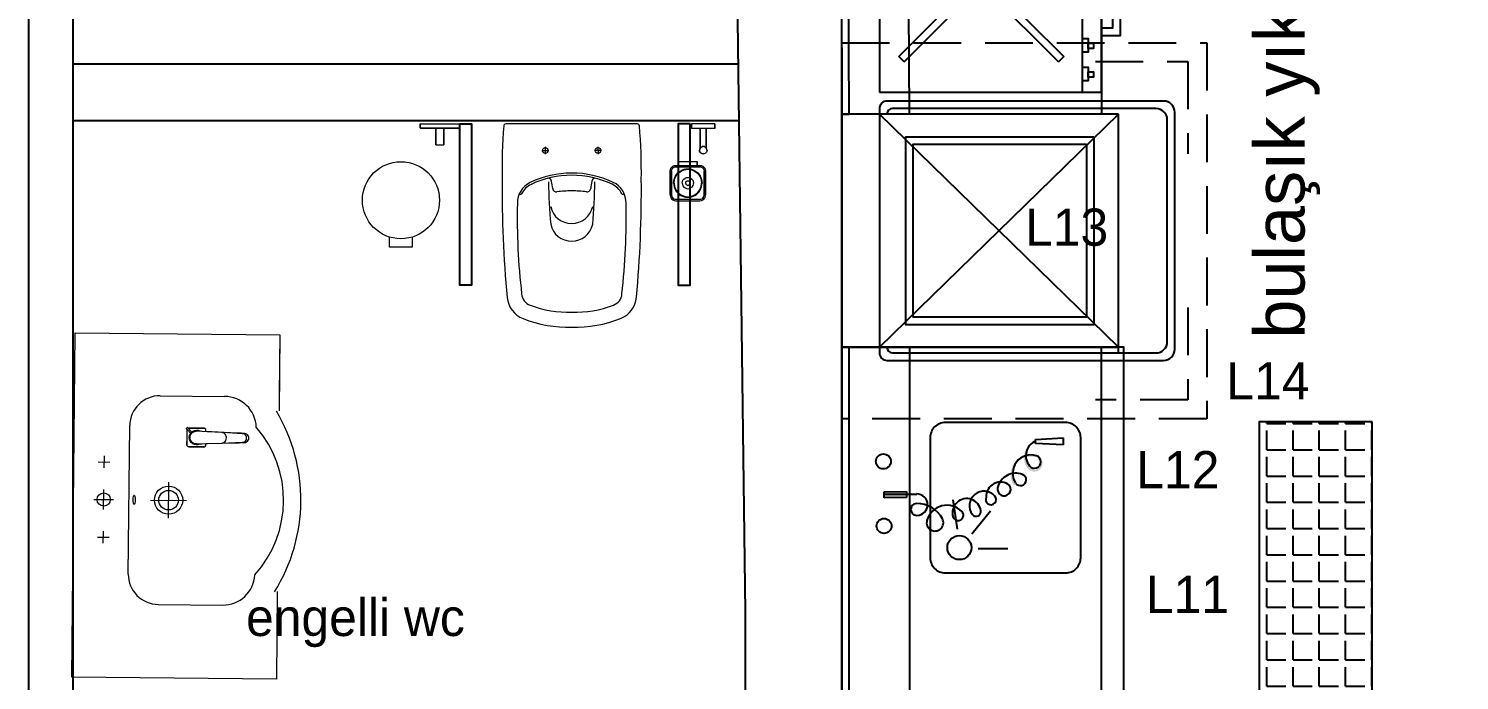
# Model space of a CAD drawing. Header units: millimetres. Extents: x -1066 to 22000, y -1118 to 1876.
# Drawn here: x 332 to 712.3, y 856.5 to 1029.9 of the extents above; entities that cross this region are included whole.
import ezdxf

# ---------------------------------------------------------------- set-up
doc = ezdxf.new("R2010")
doc.units = ezdxf.units.MM
doc.set_wipeout_variables(frame=1)
doc.linetypes.add('AM_DIN_G_W050', pattern=[13.75, 9.75, -1.5, 1, -1.5])
doc.linetypes.add('HIDDENX2', pattern=[19.05, 12.7, -6.35])
doc.layers.add('DUVAR', color=1, linetype='Continuous')
doc.layers.add('wipeout', color=254, linetype='Continuous', lineweight=9)
doc.layers.add('xxx_Auto_Tefris_Vitrifiye', color=8, linetype='Continuous', lineweight=13)
doc.styles.get("Standard").update_dxf_attribs({"font": 'arial.ttf'})
doc.styles.add('TAKSİM', font='GOTHIC.TTF', dxfattribs={"height": 20})

# ---------------------------------------------------------------- blocks, each defined once
blk = doc.blocks.new('klozet-01')
at = {"color": 251, "true_color": 0x636466}
blk.add_wipeout([(15356.79, -174366.78), (15356.75, -174401.83), (15356.89, -174402.18), (15357.24, -174402.33), (15360.43, -174402.74), (15371.54, -174402.8), (15387.24, -174402.54), (15402.9, -174401.49), (15406.31, -174400.17), (15408.53, -174397.27), (15410.34, -174390.9), (15410.84, -174384.3), (15410.34, -174377.71), (15408.53, -174371.34), (15406.31, -174368.43), (15402.9, -174367.12), (15387.24, -174366.06), (15371.54, -174365.8), (15360.42, -174365.8), (15357.27, -174366.28), (15356.93, -174366.43), (15356.79, -174366.78), (15356.75, -174401.83)], dxfattribs=at).dxf.layer = 'wipeout'
at = {"layer": 'xxx_Auto_Tefris_Vitrifiye'}
for p, q in [((15375.44, -174370.32), (15375.5, -174370.66)), ((15375.44, -174398.29), (15375.5, -174397.94))]:
    blk.add_line(p, q, dxfattribs=at)
at = {"layer": 'xxx_Auto_Tefris_Vitrifiye', "linetype": 'AM_DIN_G_W050', "ltscale": 2}
for p, q in [((15362.89, -174377.3), (15364.79, -174377.3)), ((15363.84, -174376.35), (15363.84, -174378.26)), ((15362.89, -174391.3), (15364.79, -174391.3)), ((15363.84, -174392.26), (15363.84, -174390.35))]:
    blk.add_line(p, q, dxfattribs=at)
at = {"layer": 'xxx_Auto_Tefris_Vitrifiye'}
blk.add_lwpolyline([(15356.75, -174401.83, 0.403038), (15357.24, -174402.33, 0.023767), (15371.54, -174402.8, 0.025385), (15402.9, -174401.49, 0.282342), (15408.53, -174397.27, 0.101012), (15410.84, -174384.3, 0.101012), (15408.53, -174371.34, 0.282342), (15402.9, -174367.12, 0.025385), (15371.54, -174365.8, 0.023828), (15357.27, -174366.28, 0.397856), (15356.79, -174366.78)], format="xyb", close=True, dxfattribs=at)
for centre in [(15363.84, -174377.3), (15363.84, -174391.3)]:
    blk.add_circle(centre, 0.75, dxfattribs=at)
for centre, radius, start, end in [((15377.74, -174375.86), 6, 88.4956, 154.604), ((15381.65, -174549.89), 180.07, 83.5187, 91.1932), ((15395.54, -174384.3), 25.7, 154.604, 180), ((15395.54, -174384.3), 25.13, 154.604, 180), ((15377.74, -174375.86), 5.43, 116.26, 154.604), ((15375.21, -174370.72), 0.3, 296.26, 10.2401), ((15401.7, -174374.46), 3.5, 20.7694, 85.4645), ((15377.88, -174383.48), 28.97, 358.3223, 20.7597), ((15372.18, -174377.99), 1, 186.8844, 260.4399), ((15378, -174343.39), 36.09, 260.4399, 263.5747), ((15370.49, -174524.78), 146.64, 84.9255, 89.3411), ((15373.85, -174380.24), 1, 352.3752, 83.5747), ((15404.19, -174384.3), 29.61, 172.3752, 180), ((15377.57, -174384.29), 5.69, 359.7929, 77.8849), ((15382.27, -174384.29), 5.69, 359.7929, 77.8849), ((15395.54, -174384.3), 25.7, 180, 205.396), ((15395.54, -174384.3), 25.13, 180, 205.396), ((15404.19, -174384.3), 29.61, 180, 187.6248), ((15377.57, -174384.33), 5.69, 282.1151, 0.2071), ((15382.27, -174384.33), 5.69, 282.1151, 0.2071), ((15377.88, -174385.12), 28.97, 339.2403, 1.6777), ((15378, -174425.22), 36.09, 96.4253, 99.5601), ((15373.85, -174388.36), 1, 276.4253, 7.6248), ((15372.18, -174390.62), 1, 99.5601, 173.1156), ((15370.49, -174243.83), 146.64, 270.6589, 275.0745), ((15377.74, -174392.75), 6, 205.396, 271.5044), ((15377.74, -174392.75), 5.43, 205.396, 243.74), ((15401.7, -174394.15), 3.5, 274.5355, 339.2306), ((15375.21, -174397.89), 0.3, 349.7599, 63.74), ((15381.65, -174218.72), 180.07, 268.8068, 276.4813)]:
    blk.add_arc(centre, radius, start, end, dxfattribs=at)
blk = doc.blocks.new('çöp kutusu')
at = {"layer": 'wipeout', "color": 251, "true_color": 0x636466}
blk.add_lwpolyline([(5644.9, 9929.26), (5644.9, 9926.54), (5638.9, 9926.54), (5638.9, 9929.26)], dxfattribs=at)
blk.add_circle((5641.9, 9939.06), 10.25, dxfattribs=at)
blk = doc.blocks.new('açma kapama valfi')
at = {"layer": 'xxx_Auto_Tefris_Vitrifiye'}
for p, q in [((5762.09, 10292.81), (5762.09, 10293.81)), ((5762.09, 10293.81), (5762.11, 10293.81)), ((5762.09, 10293.81), (5762.09, 10292.81)), ((5762.11, 10293.81), (5762.17, 10293.81)), ((5762.11, 10293.81), (5762.17, 10293.81)), ((5762.17, 10293.81), (5762.27, 10293.81)), ((5762.17, 10293.81), (5762.27, 10293.81)), ((5762.27, 10293.81), (5762.39, 10293.81)), ((5762.39, 10293.81), (5762.54, 10293.81)), ((5762.54, 10293.81), (5762.69, 10293.81)), ((5762.69, 10293.81), (5767.34, 10293.81)), ((5762.69, 10293.81), (5767.34, 10293.81)), ((5767.34, 10293.81), (5771.99, 10293.81)), ((5771.99, 10293.81), (5772.14, 10293.81)), ((5772.14, 10293.81), (5772.29, 10293.81)), ((5772.29, 10293.81), (5772.41, 10293.81)), ((5772.41, 10293.81), (5772.51, 10293.81)), ((5772.51, 10293.81), (5772.57, 10293.81)), ((5772.57, 10293.81), (5772.59, 10293.81)), ((5772.59, 10292.81), (5772.59, 10293.81)), ((5772.59, 10293.81), (5772.59, 10292.81)), ((5762.09, 10292.81), (5762.12, 10292.74)), ((5762.12, 10292.74), (5762.19, 10292.71)), ((5762.12, 10292.74), (5762.14, 10292.74)), ((5762.14, 10292.74), (5762.2, 10292.74)), ((5762.19, 10292.71), (5762.21, 10292.71)), ((5762.2, 10292.74), (5762.29, 10292.74)), ((5762.21, 10292.71), (5762.26, 10292.71)), ((5762.26, 10292.71), (5762.34, 10292.71)), ((5762.29, 10292.74), (5762.41, 10292.74)), ((5762.34, 10292.71), (5762.44, 10292.71)), ((5762.41, 10292.74), (5762.54, 10292.74)), ((5762.44, 10292.71), (5762.56, 10292.71)), ((5762.54, 10292.74), (5762.69, 10292.74)), ((5762.56, 10292.71), (5762.69, 10292.71)), ((5762.69, 10292.74), (5767.34, 10292.74)), ((5762.69, 10292.74), (5767.34, 10292.74)), ((5762.69, 10292.71), (5765.99, 10292.71)), ((5762.69, 10292.71), (5765.99, 10292.71)), ((5764.54, 10292.71), (5764.64, 10292.71)), ((5764.64, 10292.71), (5764.91, 10292.71)), ((5764.68, 10292.71), (5764.78, 10292.71)), ((5764.78, 10292.71), (5765.04, 10292.71)), ((5764.91, 10292.71), (5765.36, 10292.71)), ((5765.04, 10292.71), (5765.46, 10292.71)), ((5765.36, 10292.71), (5765.95, 10292.71)), ((5765.46, 10292.71), (5765.99, 10292.71)), ((5765.74, 10292.71), (5765.8, 10292.71)), ((5765.8, 10292.71), (5765.95, 10292.71)), ((5765.88, 10292.71), (5765.93, 10292.71)), ((5765.93, 10292.71), (5765.99, 10292.71)), ((5765.95, 10292.71), (5766.62, 10292.71)), ((5765.95, 10292.71), (5766.21, 10292.71)), ((5765.99, 10292.71), (5766.12, 10292.67)), ((5766.12, 10292.67), (5766.22, 10292.59)), ((5766.21, 10292.71), (5766.54, 10292.71)), ((5766.22, 10292.59), (5766.27, 10292.49)), ((5766.27, 10292.49), (5766.29, 10292.41)), ((5766.29, 10292.36), (5766.29, 10292.41)), ((5766.29, 10292.41), (5766.29, 10292.36)), ((5766.29, 10289.71), (5766.29, 10292.36)), ((5766.29, 10292.36), (5766.29, 10289.71)), ((5766.54, 10292.71), (5766.93, 10292.71)), ((5766.62, 10292.71), (5767.34, 10292.71)), ((5766.93, 10292.71), (5767.34, 10292.71)), ((5767.34, 10292.74), (5771.99, 10292.74)), ((5767.34, 10292.71), (5768.06, 10292.71)), ((5767.34, 10292.71), (5767.75, 10292.71)), ((5767.75, 10292.71), (5768.14, 10292.71)), ((5768.06, 10292.71), (5768.73, 10292.71)), ((5768.14, 10292.71), (5768.47, 10292.71)), ((5768.39, 10292.41), (5768.41, 10292.49)), ((5768.39, 10292.41), (5768.39, 10292.36)), ((5768.39, 10292.36), (5768.39, 10292.41)), ((5768.39, 10292.36), (5768.39, 10289.71)), ((5768.39, 10289.71), (5768.39, 10292.36)), ((5768.41, 10292.49), (5768.46, 10292.59)), ((5768.46, 10292.59), (5768.56, 10292.67)), ((5768.47, 10292.71), (5768.73, 10292.71)), ((5768.56, 10292.67), (5768.69, 10292.71)), ((5768.69, 10292.71), (5768.75, 10292.71)), ((5768.69, 10292.71), (5769.22, 10292.71)), ((5768.69, 10292.71), (5771.99, 10292.71)), ((5768.73, 10292.71), (5768.88, 10292.71)), ((5768.73, 10292.71), (5769.32, 10292.71)), ((5768.75, 10292.71), (5768.8, 10292.71)), ((5768.88, 10292.71), (5768.94, 10292.71)), ((5769.22, 10292.71), (5769.64, 10292.71)), ((5769.32, 10292.71), (5769.77, 10292.71)), ((5769.64, 10292.71), (5769.9, 10292.71)), ((5769.77, 10292.71), (5770.04, 10292.71)), ((5769.9, 10292.71), (5770, 10292.71)), ((5770.04, 10292.71), (5770.14, 10292.71)), ((5771.99, 10292.74), (5772.14, 10292.74)), ((5771.99, 10292.71), (5772.12, 10292.71)), ((5772.12, 10292.71), (5772.24, 10292.71)), ((5772.14, 10292.74), (5772.27, 10292.74)), ((5772.24, 10292.71), (5772.34, 10292.71)), ((5772.27, 10292.74), (5772.39, 10292.74)), ((5772.34, 10292.71), (5772.42, 10292.71)), ((5772.39, 10292.74), (5772.48, 10292.74)), ((5772.42, 10292.71), (5772.47, 10292.71)), ((5772.47, 10292.71), (5772.49, 10292.71)), ((5772.48, 10292.74), (5772.54, 10292.74)), ((5772.49, 10292.71), (5772.56, 10292.74)), ((5772.54, 10292.74), (5772.56, 10292.74)), ((5772.56, 10292.74), (5772.59, 10292.81)), ((5766.29, 10289.71), (5766.29, 10289.47)), ((5766.29, 10289.47), (5766.29, 10289.71)), ((5766.29, 10289.47), (5766.29, 10289.17)), ((5766.29, 10289.17), (5766.29, 10289.47)), ((5766.29, 10289.17), (5766.29, 10288.89)), ((5766.29, 10288.89), (5766.29, 10289.17)), ((5766.29, 10288.89), (5766.29, 10288.64)), ((5766.29, 10288.64), (5766.29, 10288.89)), ((5766.29, 10288.64), (5766.29, 10288.5)), ((5766.29, 10288.5), (5766.29, 10288.64)), ((5766.29, 10288.43), (5766.29, 10288.5)), ((5766.29, 10288.5), (5766.29, 10288.43)), ((5766.29, 10288.26), (5766.29, 10288.43)), ((5766.29, 10288.43), (5766.29, 10288.26)), ((5766.29, 10288.26), (5766.59, 10288.26)), ((5766.29, 10288.26), (5766.31, 10288.23)), ((5766.31, 10288.23), (5766.34, 10288.21)), ((5766.31, 10288.23), (5766.34, 10288.21)), ((5766.34, 10288.21), (5766.38, 10288.21)), ((5766.38, 10288.21), (5766.47, 10288.21)), ((5766.47, 10288.21), (5766.63, 10288.21)), ((5766.47, 10288.21), (5766.63, 10288.21)), ((5766.59, 10288.26), (5767.86, 10288.26)), ((5766.63, 10288.21), (5766.84, 10288.21)), ((5766.63, 10288.21), (5766.84, 10288.21)), ((5766.84, 10288.21), (5767.08, 10288.21)), ((5767.08, 10288.21), (5767.34, 10288.21)), ((5767.34, 10288.21), (5767.6, 10288.21)), ((5767.6, 10288.21), (5767.84, 10288.21)), ((5767.84, 10288.21), (5768.05, 10288.21)), ((5767.84, 10288.21), (5768.05, 10288.21)), ((5767.86, 10288.26), (5768.09, 10288.26)), ((5768.05, 10288.21), (5768.21, 10288.21)), ((5768.05, 10288.21), (5768.21, 10288.21)), ((5768.09, 10288.26), (5768.39, 10288.26)), ((5768.21, 10288.21), (5768.3, 10288.21)), ((5768.3, 10288.21), (5768.34, 10288.21)), ((5768.34, 10288.21), (5768.37, 10288.23)), ((5768.34, 10288.21), (5768.37, 10288.23)), ((5768.37, 10288.23), (5768.39, 10288.26)), ((5768.37, 10288.23), (5768.39, 10288.26)), ((5768.39, 10288.41), (5768.39, 10289.71)), ((5768.39, 10289.71), (5768.39, 10288.41)), ((5768.39, 10288.41), (5768.39, 10288.26)), ((5768.39, 10288.26), (5768.39, 10288.41))]:
    blk.add_line(p, q, dxfattribs=at)
blk = doc.blocks.new('fdff')
blk.add_wipeout([(-6.73382, -2.305), (-6.55882, -1.75), (-6.31882, -1.44), (-5.82882, -1.125), (-5.64882, -1.05), (-4.55882, -1), (-4.55882, 0), (0.44118, 0), (0.44118, -1), (1.33618, -1.025), (1.71118, -1.125), (2.04618, -1.32), (2.20118, -1.44), (2.56892, -1.93639), (2.64118, -2.5), (2.64118, -8.9), (2.51618, -9.47), (2.04618, -10.08), (2.04618, -10.08), (1.89118, -10.2), (0.34757, -10.4), (-5.64882, -10.35), (-5.82882, -10.275), (-6.16382, -10.08), (-6.31882, -9.96), (-6.70882, -9.29), (-6.73382, -9.095)]).dxf.layer = 'wipeout'
at = {"layer": 'xxx_Auto_Tefris_Vitrifiye'}
for p, q in [((-4.55882, -1), (-4.55882, 0)), ((-4.55882, 0), (-4.55294, 0)), ((-4.55882, 0), (-4.55882, -1)), ((-4.55294, 0), (-4.54411, 0)), ((-4.54411, 0), (-4.52353, 0)), ((-4.52353, 0), (-4.5, 0)), ((-4.5, 0), (-4.46764, 0)), ((-4.46764, 0), (-4.42941, 0)), ((-4.42941, 0), (-4.38529, 0)), ((-4.38529, 0), (-4.33823, 0)), ((-4.33823, 0), (-4.28529, 0)), ((-4.28529, 0), (-4.23235, 0)), ((-4.23235, 0), (-4.17647, 0)), ((-4.17647, 0), (-4.11764, 0)), ((-4.11764, 0), (-2.05882, 0)), ((-2.05882, 0), (0, 0)), ((0, 0), (0.05882, 0)), ((0.05882, 0), (0.11471, 0)), ((0.11471, 0), (0.16765, 0)), ((0.16765, 0), (0.22059, 0)), ((0.22059, 0), (0.26765, 0)), ((0.26765, 0), (0.31177, 0)), ((0.31177, 0), (0.35, 0)), ((0.35, 0), (0.38236, 0)), ((0.38236, 0), (0.40588, 0)), ((0.40588, 0), (0.42648, 0)), ((0.42648, 0), (0.4353, 0)), ((0.4353, 0), (0.44118, 0)), ((0.44118, -1), (0.44118, 0)), ((0.44118, 0), (0.44118, -1)), ((-6.75882, -2.5), (-6.70882, -2.11)), ((-6.75882, -5.7), (-6.75882, -2.5)), ((-6.75882, -2.5), (-6.75882, -8.9)), ((-6.75882, -2.5), (-6.75882, -5.7)), ((-6.75882, -8.9), (-6.75882, -2.5)), ((-6.75882, -2.5), (-6.75882, -8.9)), ((-6.75882, -8.9), (-6.75882, -2.5)), ((-6.70882, -2.11), (-6.55882, -1.75)), ((-6.70882, -2.11), (-6.55882, -1.75)), ((-6.55882, -1.75), (-6.31882, -1.44)), ((-6.38882, -2.5), (-6.34882, -2.21)), ((-6.38882, -2.5), (-6.38882, -5.7)), ((-6.38882, -5.7), (-6.38882, -2.5)), ((-6.34882, -2.21), (-6.23882, -1.94)), ((-6.31882, -1.44), (-6.00882, -1.2)), ((-6.23882, -1.94), (-6.06882, -1.69)), ((-6.06882, -1.69), (-5.81882, -1.52)), ((-6.00882, -1.2), (-5.64882, -1.05)), ((-5.81882, -1.52), (-5.54882, -1.41)), ((-5.64882, -1.05), (-5.25882, -1)), ((-5.55471, -4.24977), (-5.33453, -3.79944)), ((-5.54882, -1.41), (-5.25882, -1.37)), ((-5.33453, -3.79944), (-5.06578, -3.39123)), ((-5.25882, -1), (-2.05882, -1)), ((-5.25882, -1.37), (-2.05882, -1.37)), ((-5.22702, -3.8896), (-4.64302, -3.1158)), ((-5.06578, -3.39123), (-4.73882, -3.02)), ((-4.73882, -3.02), (-4.36759, -2.69304)), ((-4.64302, -3.1158), (-3.86922, -2.5318)), ((-4.36759, -2.69304), (-3.95938, -2.42429)), ((-3.95938, -2.42429), (-3.50905, -2.20411)), ((-3.86922, -2.5318), (-2.99322, -2.1814)), ((-3.50905, -2.20411), (-3.03604, -2.04545)), ((-3.03604, -2.04545), (-2.55656, -1.94831)), ((-2.99322, -2.1814), (-2.05882, -2.05)), ((-2.55656, -1.94831), (-2.05882, -1.92)), ((-2.05882, -1), (1.14118, -1)), ((-2.05882, -1.37), (1.14118, -1.37)), ((-2.05882, -1.92), (-1.56108, -1.94831)), ((-2.05882, -2.05), (-1.12442, -2.1814)), ((-1.56108, -1.94831), (-1.0816, -2.04545)), ((-1.12442, -2.1814), (-0.24842, -2.5318)), ((-1.0816, -2.04545), (-0.60859, -2.20411)), ((-0.60859, -2.20411), (-0.15826, -2.42429)), ((-0.24842, -2.5318), (0.52538, -3.1158)), ((-0.15826, -2.42429), (0.24995, -2.69304)), ((0.24995, -2.69304), (0.62118, -3.02)), ((0.52538, -3.1158), (1.10938, -3.8896)), ((0.62118, -3.02), (0.94814, -3.39123)), ((0.94814, -3.39123), (1.21689, -3.79944)), ((1.14118, -1), (1.53118, -1.05)), ((1.14118, -1.37), (1.43118, -1.41)), ((1.21689, -3.79944), (1.43707, -4.24977)), ((1.43118, -1.41), (1.70118, -1.52)), ((1.53118, -1.05), (1.89118, -1.2)), ((1.70118, -1.52), (1.95118, -1.69)), ((1.89118, -1.2), (2.20118, -1.44)), ((1.95118, -1.69), (2.12118, -1.94)), ((2.12118, -1.94), (2.23118, -2.21)), ((2.20118, -1.44), (2.44118, -1.75)), ((2.23118, -2.21), (2.27118, -2.5)), ((2.27118, -5.7), (2.27118, -2.5)), ((2.27118, -2.5), (2.27118, -5.7)), ((2.44118, -1.75), (2.59118, -2.11)), ((2.59118, -2.11), (2.64118, -2.5)), ((2.64118, -2.5), (2.64118, -5.7)), ((2.64118, -5.7), (2.64118, -2.5)), ((-6.75882, -5.7), (-6.75882, -8.9)), ((-6.75882, -8.9), (-6.75882, -5.7)), ((-6.38882, -5.7), (-6.38882, -8.9)), ((-6.38882, -8.9), (-6.38882, -5.7)), ((-5.83882, -5.7), (-5.81051, -5.20226)), ((-5.83882, -5.7), (-5.81051, -6.19774)), ((-5.81051, -5.20226), (-5.71337, -4.72278)), ((-5.81051, -6.19774), (-5.71337, -6.67722)), ((-5.71337, -4.72278), (-5.55471, -4.24977)), ((-5.71337, -6.67722), (-5.55471, -7.15023)), ((-5.70882, -5.7), (-5.57742, -4.7656)), ((-5.70882, -5.7), (-5.57742, -6.6344)), ((-5.57742, -4.7656), (-5.22702, -3.8896)), ((-5.57742, -6.6344), (-5.22702, -7.5104)), ((-5.55471, -7.15023), (-5.33453, -7.60056)), ((-5.33453, -7.60056), (-5.06578, -8.00877)), ((-5.22702, -7.5104), (-4.64302, -8.2842)), ((-5.22702, -7.5104), (-4.64302, -8.2842)), ((-3.55882, -5.7), (-3.50482, -5.316)), ((-3.55882, -5.7), (-3.50482, -6.084)), ((-3.50482, -5.316), (-3.36082, -4.956)), ((-3.50482, -6.084), (-3.36082, -6.444)), ((-3.36082, -4.956), (-3.12082, -4.638)), ((-3.36082, -6.444), (-3.12082, -6.762)), ((-3.12082, -4.638), (-2.80282, -4.398)), ((-3.12082, -6.762), (-2.80282, -7.002)), ((-2.80282, -4.398), (-2.44282, -4.254)), ((-2.80282, -7.002), (-2.44282, -7.146)), ((-2.64442, -5.7), (-2.62282, -5.5488)), ((-2.64442, -5.7), (-2.62282, -5.8512)), ((-2.62282, -5.5488), (-2.56522, -5.4096)), ((-2.62282, -5.8512), (-2.56522, -5.9904)), ((-2.56522, -5.4096), (-2.47162, -5.2872)), ((-2.56522, -5.9904), (-2.47162, -6.1128)), ((-2.47162, -5.2872), (-2.34922, -5.1936)), ((-2.47162, -6.1128), (-2.34922, -6.2064)), ((-2.44282, -4.254), (-2.05882, -4.2)), ((-2.44282, -7.146), (-2.05882, -7.2)), ((-2.34922, -5.1936), (-2.21002, -5.136)), ((-2.34922, -6.2064), (-2.21002, -6.264)), ((-2.21002, -5.136), (-2.05882, -5.1144)), ((-2.21002, -6.264), (-2.05882, -6.2856)), ((-2.05882, -4.2), (-1.67482, -4.254)), ((-2.05882, -5.1144), (-1.90762, -5.136)), ((-2.05882, -6.2856), (-1.90762, -6.264)), ((-2.05882, -7.2), (-1.67482, -7.146)), ((-1.90762, -5.136), (-1.76842, -5.1936)), ((-1.90762, -6.264), (-1.76842, -6.2064)), ((-1.76842, -5.1936), (-1.64602, -5.2872)), ((-1.76842, -6.2064), (-1.64602, -6.1128)), ((-1.67482, -4.254), (-1.31482, -4.398)), ((-1.31482, -7.002), (-1.67482, -7.146)), ((-1.64602, -5.2872), (-1.55242, -5.4096)), ((-1.64602, -6.1128), (-1.55242, -5.9904)), ((-1.55242, -5.4096), (-1.49482, -5.5488)), ((-1.55242, -5.9904), (-1.49482, -5.8512)), ((-1.55242, -5.9904), (-1.49482, -5.8512)), ((-1.49482, -5.5488), (-1.47322, -5.7)), ((-1.49482, -5.8512), (-1.47322, -5.7)), ((-1.31482, -4.398), (-0.99682, -4.638)), ((-1.31482, -7.002), (-0.99682, -6.762)), ((-0.99682, -4.638), (-0.75682, -4.956)), ((-0.73776, -6.39198), (-0.99682, -6.762)), ((-0.75682, -4.956), (-0.61282, -5.316)), ((-0.60478, -5.99987), (-0.73776, -6.39198)), ((-0.61282, -5.316), (-0.55882, -5.7)), ((-0.55882, -5.7), (-0.60478, -5.99987)), ((0.52538, -8.2842), (1.10938, -7.5104)), ((0.94814, -8.00877), (1.21689, -7.60056)), ((1.10938, -3.8896), (1.45978, -4.7656)), ((1.10938, -7.5104), (1.45978, -6.6344)), ((1.21689, -7.60056), (1.43707, -7.15023)), ((1.43707, -4.24977), (1.59573, -4.72278)), ((1.43707, -7.15023), (1.59573, -6.67722)), ((1.45978, -4.7656), (1.59118, -5.7)), ((1.45978, -6.6344), (1.59118, -5.7)), ((1.59573, -4.72278), (1.69287, -5.20226)), ((1.59573, -6.67722), (1.69287, -6.19774)), ((1.69287, -5.20226), (1.72118, -5.7)), ((1.69287, -6.19774), (1.72118, -5.7)), ((2.27118, -8.9), (2.27118, -5.7)), ((2.27118, -5.7), (2.27118, -8.9)), ((2.64118, -8.9), (2.64118, -5.7)), ((2.64118, -5.7), (2.64118, -8.9)), ((-6.75882, -8.9), (-6.70882, -9.29)), ((-6.75882, -8.9), (-6.70882, -9.29)), ((-6.70882, -9.29), (-6.55882, -9.65)), ((-6.70882, -9.29), (-6.55882, -9.65)), ((-6.70882, -9.29), (-6.55882, -9.65)), ((-6.70882, -9.29), (-6.55882, -9.65)), ((-6.55882, -9.65), (-6.31882, -9.96)), ((-6.55882, -9.65), (-6.31882, -9.96)), ((-6.38882, -8.9), (-6.34882, -9.19)), ((-6.34882, -9.19), (-6.23882, -9.46)), ((-6.31882, -9.96), (-6.00882, -10.2)), ((-6.31882, -9.96), (-6.00882, -10.2)), ((-6.23882, -9.46), (-6.06882, -9.71)), ((-6.06882, -9.71), (-5.81882, -9.88)), ((-6.00882, -10.2), (-5.64882, -10.35)), ((-6.00882, -10.2), (-5.64882, -10.35)), ((-6.00882, -10.2), (-5.64882, -10.35)), ((-5.81882, -9.88), (-5.54882, -9.99)), ((-5.64882, -10.35), (-5.25882, -10.4)), ((-5.64882, -10.35), (-5.25882, -10.4)), ((-5.64882, -10.35), (-5.25882, -10.4)), ((-5.54882, -9.99), (-5.25882, -10.03)), ((-5.25882, -10.03), (-2.05882, -10.03)), ((-5.25882, -10.4), (1.14118, -10.4)), ((-5.25882, -10.4), (1.14118, -10.4)), ((-5.25882, -10.4), (-2.05882, -10.4)), ((-5.06578, -8.00877), (-4.73882, -8.38)), ((-4.73882, -8.38), (-4.36759, -8.70696)), ((-4.64302, -8.2842), (-3.86922, -8.8682)), ((-4.64302, -8.2842), (-3.86922, -8.8682)), ((-4.36759, -8.70696), (-3.95938, -8.97571)), ((-3.95938, -8.97571), (-3.50905, -9.19589)), ((-3.86922, -8.8682), (-2.99322, -9.2186)), ((-3.86922, -8.8682), (-2.99322, -9.2186)), ((-3.50905, -9.19589), (-3.03604, -9.35455)), ((-3.03604, -9.35455), (-2.55656, -9.45169)), ((-2.99322, -9.2186), (-2.05882, -9.35)), ((-2.55656, -9.45169), (-2.05882, -9.48)), ((-2.05882, -9.35), (-1.12442, -9.2186)), ((-2.05882, -9.48), (-1.56108, -9.45169)), ((-2.05882, -10.03), (1.14118, -10.03)), ((-2.05882, -10.4), (1.14118, -10.4)), ((-1.56108, -9.45169), (-1.0816, -9.35455)), ((-1.12442, -9.2186), (-0.24842, -8.8682)), ((-1.0816, -9.35455), (-0.60859, -9.19589)), ((-0.60859, -9.19589), (-0.15826, -8.97571)), ((-0.24842, -8.8682), (0.52538, -8.2842)), ((-0.15826, -8.97571), (0.24995, -8.70696)), ((0.24995, -8.70696), (0.62118, -8.38)), ((0.62118, -8.38), (0.94814, -8.00877)), ((1.14118, -10.03), (1.43118, -9.99)), ((1.14118, -10.4), (1.53118, -10.35)), ((1.14118, -10.4), (1.53118, -10.35)), ((1.14118, -10.4), (1.53118, -10.35)), ((1.43118, -9.99), (1.70118, -9.88)), ((1.53118, -10.35), (1.89118, -10.2)), ((1.53118, -10.35), (1.89118, -10.2)), ((1.70118, -9.88), (1.95118, -9.71)), ((1.89118, -10.2), (2.20118, -9.96)), ((1.95118, -9.71), (2.12118, -9.46)), ((2.12118, -9.46), (2.23118, -9.19)), ((2.20118, -9.96), (2.44118, -9.65)), ((2.23118, -9.19), (2.27118, -8.9)), ((2.59118, -9.29), (2.44118, -9.65)), ((2.59118, -9.29), (2.64118, -8.9)), ((2.59118, -9.29), (2.64118, -8.9))]:
    blk.add_line(p, q, dxfattribs=at)
blk = doc.blocks.new('DFSDF')
at = {"layer": 'xxx_Auto_Tefris_Vitrifiye'}
for p, q in [((-3.1, 0), (-2.99, 0)), ((-3.1, 0), (-3.1, -1.1)), ((-3.1, -1.1), (-3.1, 0)), ((-2.99, 0), (-2.68, 0)), ((-2.99, 0), (-2.68, 0)), ((-2.68, 0), (-2.19, 0)), ((-2.19, 0), (-1.54, 0)), ((-1.54, 0), (-0.8, 0)), ((-0.8, 0), (0, 0)), ((0, 0), (0.8, 0)), ((0.8, 0), (1.54, 0)), ((1.54, 0), (2.19, 0)), ((2.19, 0), (2.68, 0)), ((2.68, 0), (2.99, 0)), ((2.99, 0), (3.1, 0)), ((3.1, -1.1), (3.1, 0)), ((3.1, 0), (3.1, -1.1)), ((-3.1, -1.1), (-3.07, -1.173)), ((-3.07, -1.173), (-2.96, -1.17)), ((-3.07, -1.173), (-2.96, -1.17)), ((-3.07, -1.173), (-3, -1.2)), ((-3, -1.2), (-2.89, -1.2)), ((-2.96, -1.17), (-2.66, -1.17)), ((-2.96, -1.17), (-2.66, -1.17)), ((-2.89, -1.2), (-2.6, -1.2)), ((-2.66, -1.17), (-2.16, -1.17)), ((-2.6, -1.2), (-2.12, -1.2)), ((-2.16, -1.17), (-1.53, -1.17)), ((-2.12, -1.2), (-1.49, -1.2)), ((-1.53, -1.17), (-0.79, -1.17)), ((-1.49, -1.2), (-0.8, -1.2)), ((-0.8, -1.2), (-0.8, -6.4139)), ((-0.8, -1.2), (-0.7712, -1.2)), ((-0.8, -6.4139), (-0.8, -1.2)), ((-0.79, -1.17), (0, -1.173)), ((-0.7712, -1.2), (-0.6944, -1.2)), ((-0.6944, -1.2), (-0.5664, -1.2)), ((-0.5664, -1.2), (-0.3968, -1.2)), ((-0.3968, -1.2), (-0.2048, -1.2)), ((-0.2048, -1.2), (0, -1.2)), ((0, -1.173), (0.79, -1.17)), ((0, -1.2), (0.2048, -1.2)), ((0.2048, -1.2), (0.3968, -1.2)), ((0.3968, -1.2), (0.5664, -1.2)), ((0.5664, -1.2), (0.6944, -1.2)), ((0.6944, -1.2), (0.7712, -1.2)), ((0.7712, -1.2), (0.8, -1.2)), ((0.79, -1.17), (1.53, -1.17)), ((0.8, -6.4139), (0.8, -1.2)), ((0.8, -1.2), (1.49, -1.2)), ((0.8, -1.2), (0.8, -6.4139)), ((1.49, -1.2), (2.12, -1.2)), ((1.53, -1.17), (2.16, -1.17)), ((2.12, -1.2), (2.6, -1.2)), ((2.16, -1.17), (2.66, -1.17)), ((2.6, -1.2), (2.89, -1.2)), ((2.66, -1.17), (2.96, -1.17)), ((2.89, -1.2), (3, -1.2)), ((2.96, -1.17), (3.07, -1.173)), ((3, -1.2), (3.07, -1.173)), ((3.07, -1.173), (3.1, -1.1)), ((-1, -7), (-0.964, -6.744)), ((-1, -7), (-0.964, -7.256)), ((-1, -7), (-0.964, -7.256)), ((-0.976, -7), (-0.94, -6.748)), ((-0.976, -7), (-0.94, -7.252)), ((-0.964, -6.744), (-0.868, -6.504)), ((-0.964, -7.256), (-0.868, -7.496)), ((-0.964, -7.256), (-0.868, -7.496)), ((-0.964, -7.256), (-0.868, -7.496)), ((-0.94, -6.748), (-0.844, -6.516)), ((-0.94, -7.252), (-0.844, -7.484)), ((-0.868, -6.504), (-0.708, -6.292)), ((-0.868, -7.496), (-0.708, -7.708)), ((-0.868, -7.496), (-0.708, -7.708)), ((-0.844, -6.516), (-0.688, -6.312)), ((-0.844, -7.484), (-0.688, -7.688)), ((-0.708, -6.292), (-0.496, -6.132)), ((-0.688, -6.312), (-0.484, -6.156)), ((-0.496, -6.132), (-0.256, -6.036)), ((-0.484, -6.156), (-0.252, -6.06)), ((-0.256, -6.036), (0, -6)), ((-0.252, -6.06), (0, -6.024)), ((0, -6), (0.256, -6.036)), ((0, -6.024), (0.252, -6.06)), ((0.252, -6.06), (0.484, -6.156)), ((0.256, -6.036), (0.496, -6.132)), ((0.484, -6.156), (0.688, -6.312)), ((0.496, -6.132), (0.708, -6.292)), ((0.688, -6.312), (0.844, -6.516)), ((0.688, -7.688), (0.844, -7.484)), ((0.708, -6.292), (0.868, -6.504)), ((0.708, -7.708), (0.868, -7.496)), ((0.708, -7.708), (0.868, -7.496)), ((0.708, -7.708), (0.868, -7.496)), ((0.844, -6.516), (0.94, -6.748)), ((0.844, -7.484), (0.94, -7.252)), ((0.868, -6.504), (0.964, -6.744)), ((0.868, -7.496), (0.964, -7.256)), ((0.94, -6.748), (0.976, -7)), ((0.94, -7.252), (0.976, -7)), ((0.964, -6.744), (1, -7)), ((0.964, -7.256), (1, -7)), ((0.964, -7.256), (1, -7)), ((-0.708, -7.708), (-0.496, -7.868)), ((-0.708, -7.708), (-0.496, -7.868)), ((-0.708, -7.708), (-0.496, -7.868)), ((-0.688, -7.688), (-0.484, -7.844)), ((-0.496, -7.868), (-0.256, -7.964)), ((-0.496, -7.868), (-0.256, -7.964)), ((-0.496, -7.868), (-0.256, -7.964)), ((-0.496, -7.868), (-0.256, -7.964)), ((-0.496, -7.868), (-0.256, -7.964)), ((-0.496, -7.868), (-0.256, -7.964)), ((-0.484, -7.844), (-0.252, -7.94)), ((-0.484, -7.844), (-0.252, -7.94)), ((-0.256, -7.964), (0, -8)), ((-0.256, -7.964), (0, -8)), ((-0.256, -7.964), (0, -8)), ((-0.256, -7.964), (0, -8)), ((-0.252, -7.94), (0, -7.976)), ((-0.252, -7.94), (0, -7.976)), ((-0.252, -7.94), (0, -7.976)), ((-0.252, -7.94), (0, -7.976)), ((0, -7.976), (0.252, -7.94)), ((0, -7.976), (0.252, -7.94)), ((0, -8), (0.256, -7.964)), ((0, -8), (0.256, -7.964)), ((0, -8), (0.256, -7.964)), ((0, -8), (0.256, -7.964)), ((0, -8), (0.256, -7.964)), ((0, -8), (0.256, -7.964)), ((0, -8), (0.256, -7.964)), ((0, -8), (0.256, -7.964)), ((0.252, -7.94), (0.484, -7.844)), ((0.252, -7.94), (0.484, -7.844)), ((0.256, -7.964), (0.496, -7.868)), ((0.256, -7.964), (0.496, -7.868)), ((0.256, -7.964), (0.496, -7.868)), ((0.256, -7.964), (0.496, -7.868)), ((0.256, -7.964), (0.496, -7.868)), ((0.256, -7.964), (0.496, -7.868)), ((0.484, -7.844), (0.688, -7.688)), ((0.496, -7.868), (0.708, -7.708)), ((0.496, -7.868), (0.708, -7.708)), ((0.496, -7.868), (0.708, -7.708))]:
    blk.add_line(p, q, dxfattribs=at)
blk = doc.blocks.new('C1')
blk.add_wipeout([(394.4, 372.96), (400.6, 372.96), (400.6, 371.86), (400.53, 371.77), (398.28, 371.76), (398.3, 366.55), (398.56, 365.95), (398.26, 365.33), (397.62, 364.98), (396.79, 365.25), (396.52, 365.96), (396.65, 366.44), (396.71, 366.56), (396.7, 371.76), (394.5, 371.76), (394.43, 371.79), (394.4, 371.86)]).dxf.layer = 'wipeout'
at = {"layer": 'xxx_Auto_Tefris_Vitrifiye'}
blk.add_blockref('DFSDF', (397.5, 372.96), dxfattribs=at)
blk = doc.blocks.new('lavabo bataryaso plan')
at = {"layer": 'xxx_Auto_Tefris_Vitrifiye'}
for p, q in [((5777.85, 10140.32), (5777.87, 10140.44)), ((5777.85, 10140.32), (5777.87, 10140.44)), ((5777.85, 10138.31), (5777.85, 10140.32)), ((5777.85, 10140.32), (5777.85, 10138.31)), ((5777.85, 10136.3), (5777.85, 10138.31)), ((5777.85, 10138.31), (5777.85, 10136.3)), ((5777.87, 10140.44), (5777.92, 10140.56)), ((5777.87, 10140.44), (5777.92, 10140.56)), ((5777.87, 10140.32), (5777.89, 10140.44)), ((5777.87, 10138.31), (5777.87, 10140.32)), ((5777.87, 10140.32), (5777.87, 10138.31)), ((5777.87, 10136.3), (5777.87, 10138.31)), ((5777.87, 10138.31), (5777.87, 10136.3)), ((5777.89, 10140.44), (5777.94, 10140.55)), ((5777.92, 10140.56), (5778, 10140.66)), ((5777.94, 10140.55), (5778.01, 10140.65)), ((5778, 10140.66), (5778.1, 10140.74)), ((5778.01, 10140.65), (5778.11, 10140.72)), ((5778.1, 10140.74), (5778.22, 10140.79)), ((5778.11, 10140.72), (5778.22, 10140.77)), ((5778.22, 10140.79), (5778.34, 10140.81)), ((5778.22, 10140.77), (5778.34, 10140.79)), ((5778.34, 10140.81), (5780.35, 10140.81)), ((5778.34, 10140.81), (5780.35, 10140.81)), ((5778.34, 10140.79), (5780.35, 10140.79)), ((5778.34, 10140.79), (5780.35, 10140.79)), ((5778.44, 10138.31), (5778.49, 10138.82)), ((5778.44, 10138.31), (5778.49, 10137.8)), ((5778.49, 10138.82), (5778.68, 10139.28)), ((5778.49, 10137.8), (5778.68, 10137.34)), ((5778.65, 10138.38), (5778.7, 10138.8)), ((5778.65, 10138.38), (5778.65, 10138.31)), ((5778.65, 10138.31), (5778.65, 10138.38)), ((5778.65, 10138.22), (5778.65, 10138.31)), ((5778.65, 10138.31), (5778.65, 10138.22)), ((5778.65, 10138.22), (5778.68, 10137.39)), ((5778.68, 10139.28), (5778.99, 10139.67)), ((5778.7, 10138.8), (5778.88, 10139.19)), ((5778.88, 10139.19), (5779.14, 10139.54)), ((5778.99, 10139.67), (5779.38, 10139.98)), ((5779.14, 10139.54), (5779.51, 10139.79)), ((5779.38, 10139.98), (5779.84, 10140.17)), ((5779.51, 10139.79), (5779.91, 10139.96)), ((5779.84, 10140.17), (5780.35, 10140.22)), ((5779.91, 10139.96), (5780.35, 10140.01)), ((5780.35, 10140.81), (5782.36, 10140.81)), ((5780.35, 10140.79), (5782.36, 10140.79)), ((5780.35, 10140.22), (5780.86, 10140.17)), ((5780.35, 10140.01), (5780.79, 10139.96)), ((5780.79, 10139.96), (5781.19, 10139.79)), ((5780.86, 10140.17), (5781.32, 10139.98)), ((5781.19, 10139.79), (5781.56, 10139.54)), ((5781.32, 10139.98), (5781.49, 10139.85)), ((5781.34, 10139.69), (5781.65, 10140)), ((5781.56, 10139.54), (5781.82, 10139.19)), ((5781.64, 10139.43), (5781.93, 10139.72)), ((5781.65, 10140), (5781.67, 10140.02)), ((5781.67, 10140.02), (5781.7, 10140.06)), ((5781.7, 10140.06), (5781.74, 10140.1)), ((5781.74, 10140.1), (5781.8, 10140.15)), ((5781.79, 10139.58), (5782.02, 10139.28)), ((5781.8, 10140.15), (5781.85, 10140.21)), ((5781.82, 10139.19), (5782, 10138.8)), ((5781.85, 10140.21), (5782.69, 10141.05)), ((5781.93, 10139.72), (5781.95, 10139.74)), ((5781.95, 10139.74), (5781.98, 10139.77)), ((5781.98, 10139.77), (5782.03, 10139.82)), ((5781.99, 10136.86), (5782.04, 10138.06)), ((5782, 10138.8), (5782.05, 10138.38)), ((5782.02, 10139.28), (5782.21, 10138.82)), ((5782.02, 10137.34), (5782.21, 10137.8)), ((5782.03, 10139.82), (5782.08, 10139.87)), ((5782.04, 10138.06), (5782.05, 10138.38)), ((5782.08, 10139.87), (5782.13, 10139.92)), ((5782.13, 10139.92), (5782.97, 10140.76)), ((5782.21, 10138.82), (5782.26, 10138.31)), ((5782.21, 10137.8), (5782.26, 10138.31)), ((5782.36, 10140.81), (5782.44, 10140.8)), ((5782.36, 10140.79), (5782.42, 10140.78)), ((5782.69, 10141.05), (5782.7, 10141.05)), ((5782.7, 10141.05), (5782.71, 10141.05)), ((5782.71, 10141.05), (5782.72, 10141.03)), ((5782.72, 10141.03), (5782.74, 10141.01)), ((5782.74, 10141.01), (5782.77, 10140.98)), ((5782.76, 10140.55), (5782.81, 10140.44)), ((5782.77, 10140.98), (5782.81, 10140.95)), ((5782.78, 10140.57), (5782.78, 10140.56)), ((5782.78, 10140.56), (5782.83, 10140.44)), ((5782.81, 10140.95), (5782.84, 10140.91)), ((5782.81, 10140.44), (5782.83, 10140.32)), ((5782.83, 10140.44), (5782.85, 10140.32)), ((5782.83, 10138.31), (5782.83, 10140.32)), ((5782.83, 10140.32), (5782.83, 10138.31)), ((5782.83, 10136.3), (5782.83, 10138.31)), ((5782.83, 10138.31), (5782.83, 10136.3)), ((5782.84, 10140.91), (5782.88, 10140.88)), ((5782.85, 10140.32), (5782.85, 10138.31)), ((5782.85, 10138.31), (5782.85, 10140.32)), ((5782.85, 10136.3), (5782.85, 10138.31)), ((5782.85, 10138.31), (5782.85, 10136.3)), ((5782.88, 10140.88), (5782.91, 10140.85)), ((5782.91, 10140.85), (5782.94, 10140.82)), ((5782.94, 10140.82), (5782.96, 10140.79)), ((5782.96, 10140.79), (5782.97, 10140.78)), ((5782.97, 10140.78), (5782.98, 10140.78)), ((5782.97, 10140.76), (5782.98, 10140.78)), ((5777.85, 10136.3), (5777.87, 10136.17)), ((5777.87, 10136.3), (5777.89, 10136.18)), ((5777.87, 10136.17), (5777.92, 10136.06)), ((5777.89, 10136.18), (5777.94, 10136.07)), ((5777.92, 10136.06), (5778, 10135.96)), ((5777.94, 10136.07), (5778.01, 10135.97)), ((5778, 10135.96), (5778.09, 10135.89)), ((5778.01, 10135.97), (5778.11, 10135.9)), ((5778.09, 10135.89), (5778.22, 10135.83)), ((5778.11, 10135.9), (5778.22, 10135.85)), ((5778.22, 10135.85), (5778.34, 10135.84)), ((5778.22, 10135.83), (5778.34, 10135.81)), ((5778.34, 10135.84), (5778.74, 10135.84)), ((5778.34, 10135.84), (5778.74, 10135.84)), ((5778.34, 10135.81), (5778.75, 10135.81)), ((5778.34, 10135.81), (5778.75, 10135.81)), ((5778.68, 10137.39), (5778.71, 10136.86)), ((5778.71, 10136.86), (5778.8, 10135.4)), ((5778.75, 10135.81), (5779.09, 10126.91)), ((5778.79, 10135.5), (5778.8, 10135.35)), ((5778.8, 10135.4), (5778.95, 10131.67)), ((5781.64, 10127.71), (5781.95, 10135.81)), ((5781.75, 10131.62), (5781.9, 10135.35)), ((5781.9, 10135.4), (5781.99, 10136.86)), ((5781.9, 10135.35), (5781.91, 10135.5)), ((5781.95, 10135.81), (5782.36, 10135.81)), ((5781.96, 10135.84), (5782.36, 10135.84)), ((5782.36, 10135.84), (5782.48, 10135.85)), ((5782.36, 10135.81), (5782.49, 10135.83)), ((5782.48, 10135.85), (5782.59, 10135.9)), ((5782.49, 10135.83), (5782.6, 10135.88)), ((5782.59, 10135.9), (5782.69, 10135.97)), ((5782.6, 10135.88), (5782.7, 10135.96)), ((5782.69, 10135.97), (5782.76, 10136.07)), ((5782.7, 10135.96), (5782.78, 10136.06)), ((5782.76, 10136.07), (5782.81, 10136.18)), ((5782.78, 10136.06), (5782.83, 10136.17)), ((5782.81, 10136.18), (5782.83, 10136.3)), ((5782.83, 10136.17), (5782.85, 10136.3)), ((5778.95, 10131.67), (5778.99, 10131.29)), ((5778.97, 10131.42), (5779.2, 10126.13)), ((5778.97, 10131.42), (5779.2, 10126.13)), ((5778.99, 10131.29), (5779.14, 10130.99)), ((5779.14, 10130.99), (5779.35, 10130.71)), ((5779.35, 10130.71), (5779.66, 10130.51)), ((5779.66, 10130.51), (5779.99, 10130.38)), ((5779.99, 10130.38), (5780, 10130.37)), ((5780, 10130.37), (5780.35, 10130.34)), ((5780.35, 10130.34), (5780.7, 10130.37)), ((5780.7, 10130.37), (5780.71, 10130.38)), ((5780.71, 10130.38), (5781.04, 10130.51)), ((5781.04, 10130.51), (5781.35, 10130.71)), ((5781.35, 10130.71), (5781.56, 10130.99)), ((5781.5, 10126.13), (5781.73, 10131.42)), ((5781.56, 10130.99), (5781.71, 10131.29)), ((5781.71, 10131.29), (5781.75, 10131.62)), ((5779.09, 10126.91), (5779.11, 10126.48)), ((5779.11, 10126.48), (5779.13, 10126.05)), ((5781.57, 10126.05), (5781.59, 10126.48)), ((5781.59, 10126.48), (5781.61, 10126.91)), ((5781.61, 10126.91), (5781.64, 10127.71)), ((5779.13, 10126.05), (5779.15, 10125.69)), ((5779.15, 10125.69), (5779.15, 10125.53)), ((5779.15, 10125.53), (5779.15, 10125.69)), ((5779.15, 10125.53), (5779.2, 10125.23)), ((5779.2, 10126.13), (5779.24, 10125.83)), ((5779.2, 10125.23), (5779.31, 10124.96)), ((5779.24, 10125.83), (5779.35, 10125.55)), ((5779.31, 10124.96), (5779.5, 10124.72)), ((5779.35, 10125.55), (5779.53, 10125.31)), ((5779.5, 10124.72), (5779.76, 10124.53)), ((5779.53, 10125.31), (5779.77, 10125.13)), ((5779.76, 10124.53), (5780.04, 10124.42)), ((5779.76, 10124.53), (5780.04, 10124.42)), ((5779.77, 10125.13), (5780.05, 10125.02)), ((5780.04, 10124.42), (5780.35, 10124.37)), ((5780.04, 10124.42), (5780.35, 10124.37)), ((5780.05, 10125.02), (5780.35, 10124.98)), ((5780.35, 10124.98), (5780.65, 10125.02)), ((5780.35, 10124.37), (5780.66, 10124.42)), ((5780.35, 10124.37), (5780.66, 10124.42)), ((5780.65, 10125.02), (5780.93, 10125.13)), ((5780.66, 10124.42), (5780.94, 10124.53)), ((5780.66, 10124.42), (5780.94, 10124.53)), ((5780.93, 10125.13), (5781.17, 10125.31)), ((5780.94, 10124.53), (5781.2, 10124.72)), ((5781.17, 10125.31), (5781.35, 10125.55)), ((5781.2, 10124.72), (5781.39, 10124.96)), ((5781.35, 10125.55), (5781.46, 10125.83)), ((5781.39, 10124.96), (5781.5, 10125.23)), ((5781.46, 10125.83), (5781.5, 10126.13)), ((5781.5, 10125.23), (5781.55, 10125.53)), ((5781.55, 10125.69), (5781.57, 10126.05)), ((5781.55, 10125.53), (5781.55, 10125.69)), ((5781.55, 10125.69), (5781.55, 10125.53))]:
    blk.add_line(p, q, dxfattribs=at)
blk = doc.blocks.new('A$C6B0C7D59')
at = {"layer": 'DUVAR'}
blk.add_line((6.64, 10), (10.64, 10), dxfattribs=at)
for points in [[(0, 64), (0, 10), (60, 10), (60, 64)], [(0, 64), (0, 5), (60, 5), (60, 64)], [(3, 10), (6.64, 10), (6.64, 8.54), (3, 8.54)], [(3.97, 8.54), (5.43, 8.54), (5.43, 7.08), (3.97, 7.08)], [(10.64, 10), (14.29, 10), (14.29, 8.54), (10.64, 8.54)], [(11.61, 8.54), (13.07, 8.54), (13.07, 7.08), (11.61, 7.08)], [(45, 0), (15, 0), (15, 5), (45, 5)], [(43, 2), (17, 2), (17, 5), (43, 5)]]:
    blk.add_lwpolyline(points, close=True, dxfattribs=at)
for points in [[(8.08, 57.42), (9.49, 58.84)], [(8.08, 57.42), (26.83, 38.67)], [(9.49, 58.84), (28.24, 40.09)], [(31.86, 40.19), (50.51, 58.84)], [(33.27, 38.77), (51.92, 57.42)], [(50.51, 58.84), (51.92, 57.42)], [(26.73, 35.06), (8.08, 16.41)], [(33.17, 35.16), (51.92, 16.41)], [(28.14, 33.64), (9.49, 15)], [(31.76, 33.74), (50.51, 15)], [(9.49, 15), (8.08, 16.41)], [(50.51, 15), (51.92, 16.41)]]:
    blk.add_lwpolyline(points, dxfattribs=at)
blk.add_circle((30, 36.92), 3.63, dxfattribs=at)

msp = doc.modelspace()

# ---------------------------------------------------------------- hatches: boundary and pattern name
at = {"layer": 'DUVAR'}
h = msp.add_hatch(dxfattribs=at)
h.set_pattern_fill('ANGLE', color=256)
h.set_pattern_definition([(360, (-1378.562, -4684.102), (-9e-15, 6.985), [5.08, -1.905]), (90, (-1378.562, -4684.102), (-6.985, -8e-15), [5.08, -1.905])])
h.paths.add_polyline_path([(659.05, 830.29), (689.05, 830.29), (689.05, 925.29), (659.05, 925.29)])
h = msp.add_hatch(color=256, dxfattribs=at)
h.paths.add_polyline_path([(597.06, 916.42, 0.025454), (596.55, 916.26, -0.278063), (599.44, 920.3), (599.64, 919.84, 0.265675)])
h.paths.add_polyline_path([(596.53, 915.72, -0.028094), (596.55, 916.26, -0.025454), (597.06, 916.42, 0.030609), (597.03, 915.89, 0.027259)])
h.paths.add_polyline_path([(596.53, 915.72, -0.027259), (597.03, 915.89, 0.171751), (597.98, 913.17), (597.98, 913.17), (597.98, 913.17, 1.347305), (599.81, 915.85, 0.147228), (597.03, 915.89, -0.030609), (597.06, 916.42, -0.138731), (599.97, 916.33, -1.347306), (597.59, 912.86, -0.162476)])
h.paths.add_polyline_path([(594.3, 908.61), (593.88, 908.34, -0.483116), (596.55, 916.26, 0.028094), (596.53, 915.72, 0.470681)])

# ---------------------------------------------------------------- linework, layer by layer
for p, q in [((332.01, 1260.29), (332.01, 707.26)), ((343.89, 759.85), (343.89, 1222.07)), ((343.89, 1020.47), (520.58, 1020.47))]:
    msp.add_line(p, q)
for points in [[(519.82, 1080.11), (522.44, 874.78), (522.44, 874.78), (522.44, 863.22), (522.44, 863.22), (522.44, 706.84), (1009.37, 707.26), (1009.37, 707.26)], [(999.72, 720.11), (999.72, 720.11), (548.13, 720.11), (548.13, 1080.11), (519.82, 1080.11)]]:
    msp.add_lwpolyline(points)
msp.add_lwpolyline([(446.58, 1004.51), (449.76, 1004.51), (449.76, 961.64), (446.58, 961.64)], close=True)
for p, q in [((548.13, 926.11), (548.13, 1026.11)), ((558.13, 1008.61), (558.13, 1007.11)), ((633.63, 1010.61), (560.13, 1010.61)), ((631.63, 1008.61), (561.63, 1008.61)), ((548.13, 1007.11), (548.13, 945.11)), ((621.63, 1007.11), (548.13, 1007.11)), ((558.13, 1007.11), (558.13, 945.11)), ((558.13, 945.11), (621.63, 1007.11)), ((621.63, 945.11), (558.13, 1007.11)), ((621.63, 945.11), (621.63, 1007.11)), ((634.63, 946.61), (634.63, 1005.61)), ((636.63, 944.61), (636.63, 1007.61)), ((548.13, 945.11), (621.63, 945.11)), ((558.13, 945.11), (558.13, 943.61)), ((561.63, 943.61), (631.63, 943.61)), ((621.63, 943.61), (621.63, 945.11)), ((560.13, 941.61), (633.63, 941.61)), ((599.64, 920.6), (606.94, 921.07)), ((599.64, 920.6), (606.94, 921.07)), ((599.65, 919.54), (599.64, 920.6)), ((599.65, 919.54), (599.64, 920.6)), ((606.94, 921.07), (606.96, 919.21)), ((606.96, 919.21), (599.65, 919.54)), ((606.96, 919.21), (599.65, 919.54)), ((559.38, 906.67), (565.3, 906.73)), ((559.38, 906.67), (565.3, 906.73)), ((559.4, 905.11), (559.38, 906.67)), ((559.4, 905.11), (559.38, 906.67)), ((559.4, 906.02), (568.04, 906.1)), ((565.31, 905.17), (559.4, 905.11)), ((565.31, 905.17), (559.4, 905.11)), ((565.3, 906.73), (565.31, 905.17)), ((565.3, 906.73), (565.31, 905.17)), ((578.86, 896.77), (577.75, 904.58)), ((582.67, 895.54), (587.68, 901.64)), ((584.34, 891.63), (592.23, 891.63))]:
    msp.add_line(p, q, dxfattribs=at)
at = {"layer": 'DUVAR', "linetype": 'HIDDENX2'}
for p, q in [((548.13, 1026.11), (645.13, 1026.11)), ((645.13, 1026.11), (645.13, 926.11)), ((645.13, 926.11), (548.13, 926.11))]:
    msp.add_line(p, q, dxfattribs=at)
at = {"layer": 'DUVAR'}
for points in [[(549.71, 1077.84), (547.98, 1077.84), (548.13, 1007.11), (550.13, 1007.11)], [(566.13, 1007.11), (565.7, 1077.67), (617.1, 1077.8), (617.13, 1007.11)], [(615.13, 1001.11), (615.13, 951.11), (565.13, 951.11), (565.13, 1001.11)], [(613.13, 999.11), (613.13, 953.11), (567.13, 953.11), (567.13, 999.11)], [(548.13, 945.11), (548.13, 795.11), (550.13, 795.11), (550.13, 945.11)], [(548.13, 945.11), (548.13, 795.11), (623.13, 795.11), (623.13, 945.11)], [(566.13, 945.11), (566.13, 801.11), (617.13, 801.11), (617.13, 945.11)], [(689.05, 925.29), (659.05, 925.29), (659.05, 830.29), (689.05, 830.29)]]:
    msp.add_lwpolyline(points, close=True, dxfattribs=at)
at = {"layer": 'DUVAR', "linetype": 'HIDDENX2'}
for points in [[(615.54, 1021.11), (640.13, 1021.11), (640.13, 996.53)], [(640.13, 955.7), (640.13, 931.11), (615.54, 931.11)]]:
    msp.add_lwpolyline(points, dxfattribs=at)
at = {"layer": 'DUVAR'}
msp.add_lwpolyline([(611.63, 889.11), (611.63, 921.11, 0.414214), (607.63, 925.11), (575.63, 925.11, 0.414214), (571.63, 921.11), (571.63, 889.11, 0.414214), (575.63, 885.11), (607.63, 885.11, 0.414214)], format="xyb", close=True, dxfattribs=at)
for centre, radius in [((559.18, 914.76), 1.99), ((559.35, 897.61), 1.99), ((579.37, 891.83), 3.19)]:
    msp.add_circle(centre, radius, dxfattribs=at)
for centre, radius, start, end in [((560.13, 1008.61), 2, 90, 180), ((561.63, 1007.11), 1.5, 90, 180), ((631.63, 1005.61), 3, 0, 90), ((633.63, 1007.61), 3, 0, 90), ((560.13, 943.61), 2, 180, 270), ((561.63, 945.11), 1.5, 180, 270), ((631.63, 946.61), 3, 270, 0), ((633.63, 944.61), 3, 270, 0), ((601.37, 916.28), 4.31, 113.2467, 218.755), ((598.38, 911.66), 4.83, 72.4205, 212.9897), ((599.33, 914.65), 1.7, 218.755, 72.4205), ((590.29, 905.49), 3.77, 49.3228, 183.9844), ((594.4, 906.65), 4.98, 69.2257, 166.8801), ((595.62, 909.86), 1.54, 212.9897, 69.2257), ((568.07, 903.25), 2.86, 270.57, 90.57), ((585.89, 903), 3.83, 40.8888, 217.5911), ((587.75, 904.62), 1.37, 153.6757, 40.8888), ((591.27, 907.38), 1.76, 166.8801, 33.1912), ((568.08, 901.98), 1.6, 90.57, 270.57), ((568.14, 895.94), 7.64, 27.9654, 90.57), ((576.09, 897.58), 5.53, 44.2167, 164.2337), ((581.34, 901.07), 3.8, 8.3237, 195.0502), ((579.04, 900.45), 1.41, 195.0502, 44.2167), ((583.85, 901.44), 1.26, 217.5911, 8.3237), ((572.91, 898.48), 2.23, 164.2337, 27.9654)]:
    msp.add_arc(centre, radius, start, end, dxfattribs=at)
msp.add_solid([(565.31, 905.17), (565.3, 906.73), (559.4, 905.11), (559.38, 906.67)], dxfattribs=at)
at = {"layer": 'xxx_Auto_Tefris_Vitrifiye'}
for p, q in [((366.98, 932.23), (384.1, 932.06)), ((358.51, 884.81), (358.9, 924.31)), ((366.43, 876.73), (383.56, 876.56))]:
    msp.add_line(p, q, dxfattribs=at)
at = {"layer": 'xxx_Auto_Tefris_Vitrifiye', "linetype": 'AM_DIN_G_W050', "ltscale": 2}
for p, q in [((350.47, 914.64), (353.64, 914.61)), ((352.07, 916.21), (352.04, 913.04)), ((369.16, 899.69), (369.25, 909.22)), ((351.93, 901.99), (351.98, 907.26)), ((349.32, 904.65), (354.59, 904.6)), ((364.44, 904.5), (373.97, 904.41)), ((350.28, 894.64), (353.44, 894.61)), ((351.84, 893.05), (351.87, 896.21))]:
    msp.add_line(p, q, dxfattribs=at)
at = {"layer": 'xxx_Auto_Tefris_Vitrifiye'}
for points in [[(398.1, 880.16), (397.87, 856.86), (343.5, 857.4), (344.4, 948.95), (398.77, 948.41), (398.57, 928.18)], [(398.73, 944.64), (398.57, 928.18)]]:
    msp.add_lwpolyline(points, dxfattribs=at)
for centre, radius in [((351.96, 904.63), 1.75), ((369.21, 904.46), 3.75), ((369.21, 904.46), 2.6)]:
    msp.add_circle(centre, radius, dxfattribs=at)
for centre, radius, start, end in [((366.9, 924.23), 8, 89.4359, 179.4359), ((384.02, 923.56), 8.5, 2.0119, 89.4359), ((358.24, 904.52), 46.13, 328.0685, 30.8033), ((370.23, 904.45), 29.55, 317.8034, 41.0684), ((366.51, 884.73), 8, 179.4359, 269.4359), ((383.64, 885.06), 8.5, 269.4359, 356.8599)]:
    msp.add_arc(centre, radius, start, end, dxfattribs=at)
msp.add_ellipse((360.07, 904.55), major_axis=(-0.01, -1.25), ratio=0.221769, dxfattribs=at)

# ---------------------------------------------------------------- block references
for name, p in [('çöp kutusu', (-5210.94, -8954.83)), ('fdff', (509.27, 994.5))]:
    msp.add_blockref(name, p)
at = {"layer": 'DUVAR', "rotation": 90}
msp.add_blockref('A$C6B0C7D59', (622.11, 1012.97), dxfattribs=at)
at = {"layer": 'wipeout', "color": 251, "true_color": 0x636466, "rotation": 270.0625833818131}
msp.add_blockref('klozet-01', (174843.75, 16551.76), dxfattribs=at)
at = {"layer": 'xxx_Auto_Tefris_Vitrifiye'}
msp.add_blockref('açma kapama valfi', (-5326.02, -9289.29), dxfattribs=at)
at = {"layer": 'xxx_Auto_Tefris_Vitrifiye', "xscale": -1}
msp.add_blockref('C1', (908.82, 631.55), dxfattribs=at)
at = {"layer": 'xxx_Auto_Tefris_Vitrifiye', "rotation": 89.43591276005553}
msp.add_blockref('lavabo bataryaso plan', (10457.53, -4958.77), dxfattribs=at)

# ---------------------------------------------------------------- texts
at = {"style": 'TAKSİM'}
for s, p in [('L13', (596.85, 972.12, 0)), ('L14', (650.34, 931.24, 0)), ('L12', (626.39, 907.62, 0)), ('L11', (628.95, 874.45, 0)), ('engelli wc', (389.8, 868.33, 0))]:
    msp.add_text(s, height=9.9, dxfattribs=at).set_placement(p)
at = {"layer": 'DUVAR'}
msp.add_text('bulaşık yıkama', height=13.365, rotation=90, dxfattribs=at).set_placement((671.13, 947.41))

# ---------------------------------------------------------------- next in the draw order: linework, layer by layer
msp.add_line((343.89, 1005.47), (520.77, 1005.47))
msp.add_lwpolyline([(507.86, 1004.51), (504.68, 1004.51), (504.68, 961.64), (507.86, 961.64)], close=True)

doc.saveas('drawing.dxf')
